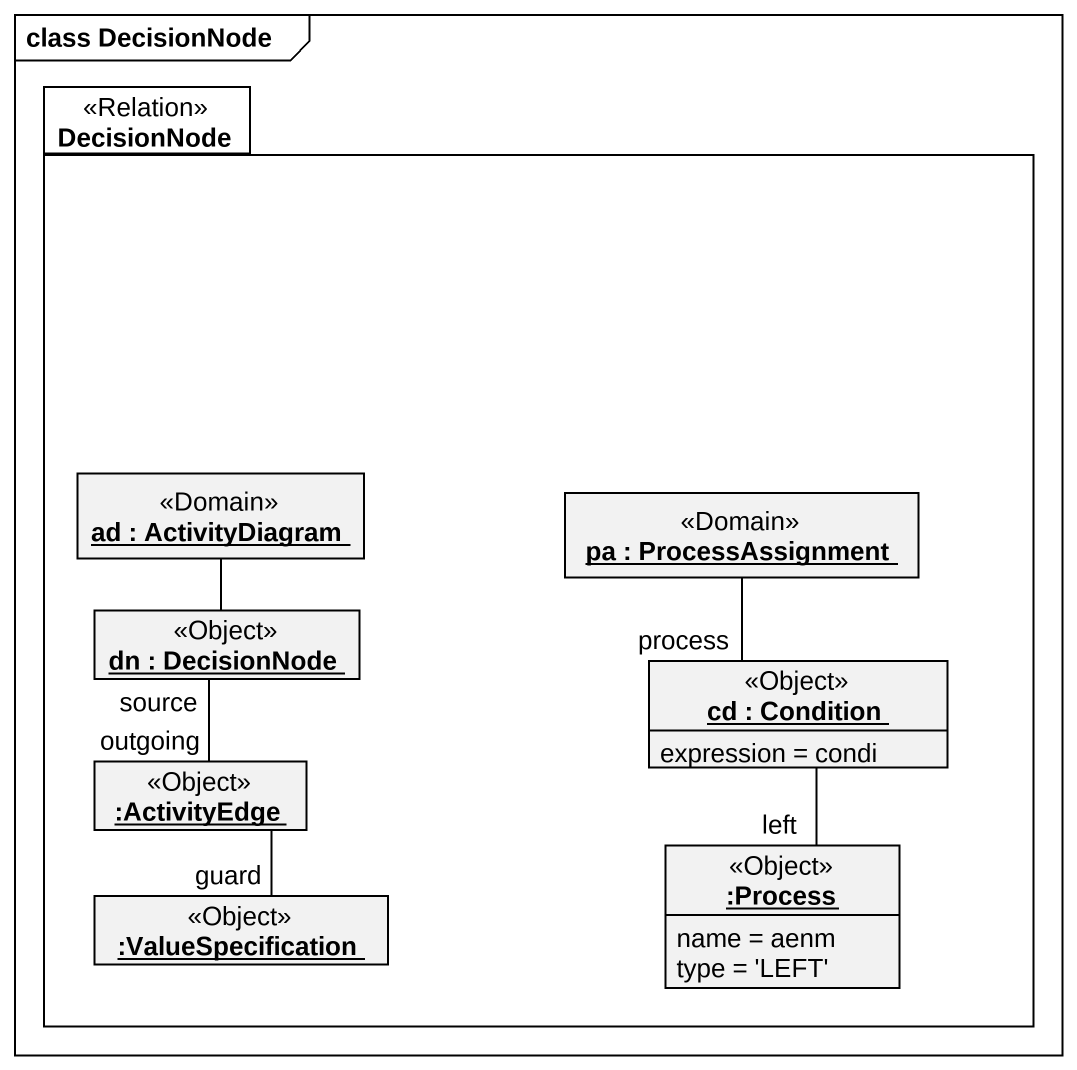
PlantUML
@startuml
mainframe class DecisionNode
hide circle
hide empty members
package DecisionNode <<Relation>> {
  object "ad : ActivityDiagram" as ad <<Domain>>
  object "pa : ProcessAssignment" as pa <<Domain>>
  object "dn : DecisionNode" as dn <<Object>>
  object "cd : Condition" as cd <<Object>> {
    expression = condi
  }
  object ":ActivityEdge" as ActivityEdge <<Object>>
  object ":Process" as Process_ <<Object>> {
    name = aenm
    type = 'LEFT'
  }
  object ":ValueSpecification" as ValueSpecification <<Object>>
}
ad -- dn
pa -- cd : process
dn -- ActivityEdge : source\noutgoing
cd -- Process_ : left
ActivityEdge -- ValueSpecification : guard
@enduml
